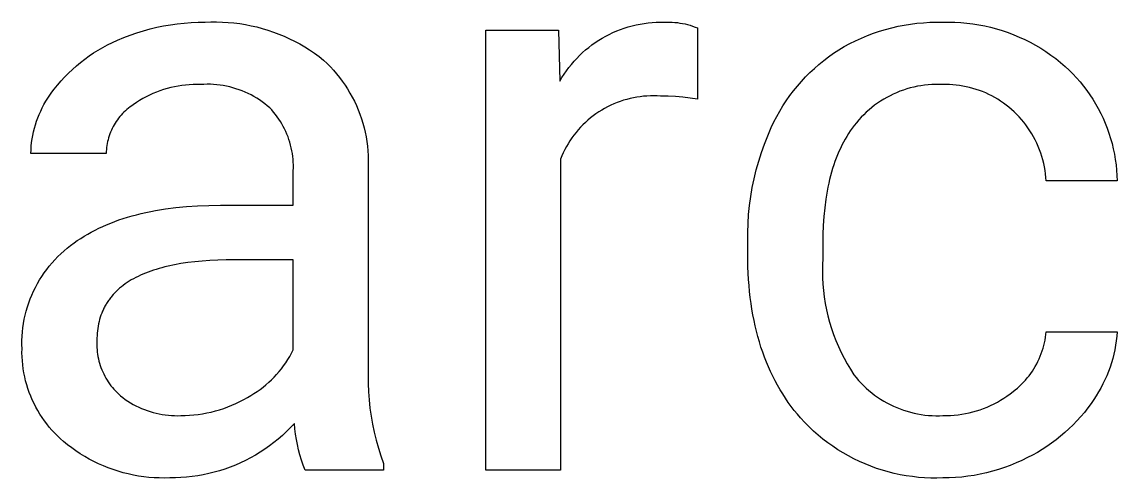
# Model space of a CAD drawing. Header units: millimetres. Extents: x 4001 to 9794, y -321 to 3726.
# Drawn here: x 8108.2 to 8171.2, y -61.9 to -35.7 of the extents above; entities that cross this region are included whole.
import ezdxf

# ---------------------------------------------------------------- set-up
doc = ezdxf.new("R2010")
doc.units = ezdxf.units.MM
doc.header["$MEASUREMENT"] = 0
doc.layers.add('Domyślny', color=7, linetype='Continuous', true_color=0x000000)

msp = doc.modelspace()

# ---------------------------------------------------------------- linework, layer by layer
at = {"layer": 'Domyślny'}
for p, q in [((8116.371, -35.898), (8116.764, -35.831)), ((8116.764, -35.831), (8117.159, -35.776)), ((8117.159, -35.776), (8117.555, -35.735)), ((8117.555, -35.735), (8117.953, -35.706)), ((8117.953, -35.706), (8118.351, -35.691)), ((8118.351, -35.691), (8118.75, -35.689)), ((8118.75, -35.689), (8119.082, -35.675)), ((8119.082, -35.675), (8119.415, -35.672)), ((8119.415, -35.672), (8119.748, -35.681)), ((8119.748, -35.681), (8120.08, -35.7)), ((8120.08, -35.7), (8120.411, -35.731)), ((8120.411, -35.731), (8120.742, -35.772)), ((8120.742, -35.772), (8121.07, -35.825)), ((8121.07, -35.825), (8121.397, -35.889)), ((8143.288, -35.898), (8143.515, -35.844)), ((8143.515, -35.844), (8143.744, -35.798)), ((8143.744, -35.798), (8143.974, -35.76)), ((8143.974, -35.76), (8144.205, -35.729)), ((8144.205, -35.729), (8144.438, -35.707)), ((8144.438, -35.707), (8144.671, -35.693)), ((8144.671, -35.693), (8144.904, -35.687)), ((8144.904, -35.687), (8145.137, -35.689)), ((8145.137, -35.689), (8145.287, -35.684)), ((8145.287, -35.684), (8145.438, -35.684)), ((8145.438, -35.684), (8145.588, -35.689)), ((8145.588, -35.689), (8145.738, -35.699)), ((8145.738, -35.699), (8145.887, -35.714)), ((8145.887, -35.714), (8146.036, -35.735)), ((8146.036, -35.735), (8146.184, -35.76)), ((8146.184, -35.76), (8146.331, -35.791)), ((8146.331, -35.791), (8146.477, -35.827)), ((8146.477, -35.827), (8146.622, -35.868)), ((8158.564, -35.926), (8158.925, -35.855)), ((8158.925, -35.855), (8159.289, -35.797)), ((8159.289, -35.797), (8159.654, -35.751)), ((8159.654, -35.751), (8160.02, -35.717)), ((8160.02, -35.717), (8160.388, -35.695)), ((8160.388, -35.695), (8160.756, -35.686)), ((8160.756, -35.686), (8161.124, -35.689)), ((8161.124, -35.689), (8161.472, -35.684)), ((8161.472, -35.684), (8161.82, -35.69)), ((8161.82, -35.69), (8162.168, -35.708)), ((8162.168, -35.708), (8162.515, -35.739)), ((8162.515, -35.739), (8162.861, -35.781)), ((8162.861, -35.781), (8163.205, -35.835)), ((8163.205, -35.835), (8163.547, -35.901)), ((8114.08, -36.57), (8114.452, -36.427)), ((8114.452, -36.427), (8114.828, -36.296)), ((8114.828, -36.296), (8115.209, -36.177)), ((8115.209, -36.177), (8115.593, -36.071)), ((8115.593, -36.071), (8115.981, -35.978)), ((8115.981, -35.978), (8116.371, -35.898)), ((8121.397, -35.889), (8121.721, -35.963)), ((8121.721, -35.963), (8122.043, -36.049)), ((8122.043, -36.049), (8122.362, -36.145)), ((8122.362, -36.145), (8122.677, -36.252)), ((8122.677, -36.252), (8122.988, -36.369)), ((8122.988, -36.369), (8123.296, -36.497)), ((8134.879, -61.413), (8134.879, -36.137)), ((8134.879, -36.137), (8139.066, -36.137)), ((8139.066, -36.137), (8139.136, -39.072)), ((8141.567, -36.608), (8141.771, -36.494)), ((8141.771, -36.494), (8141.978, -36.386)), ((8141.978, -36.386), (8142.189, -36.286)), ((8142.189, -36.286), (8142.403, -36.193)), ((8142.403, -36.193), (8142.62, -36.108)), ((8142.62, -36.108), (8142.84, -36.03)), ((8142.84, -36.03), (8143.063, -35.961)), ((8143.063, -35.961), (8143.288, -35.898)), ((8146.622, -35.868), (8146.765, -35.914)), ((8146.765, -35.914), (8146.906, -35.965)), ((8146.906, -35.965), (8147.046, -36.021)), ((8147.046, -36.021), (8147.046, -40.104)), ((8156.464, -36.599), (8156.804, -36.458)), ((8156.804, -36.458), (8157.148, -36.328)), ((8157.148, -36.328), (8157.497, -36.21)), ((8157.497, -36.21), (8157.849, -36.103)), ((8157.849, -36.103), (8158.205, -36.009)), ((8158.205, -36.009), (8158.564, -35.926)), ((8163.547, -35.901), (8163.886, -35.979)), ((8163.886, -35.979), (8164.223, -36.068)), ((8164.223, -36.068), (8164.556, -36.169)), ((8164.556, -36.169), (8164.886, -36.282)), ((8164.886, -36.282), (8165.211, -36.405)), ((8165.211, -36.405), (8165.533, -36.54)), ((8112.88, -37.135), (8113.153, -36.989)), ((8113.153, -36.989), (8113.431, -36.853)), ((8113.431, -36.853), (8113.713, -36.726)), ((8113.713, -36.726), (8114.08, -36.57)), ((8123.296, -36.497), (8123.599, -36.635)), ((8123.599, -36.635), (8123.897, -36.783)), ((8123.897, -36.783), (8124.19, -36.94)), ((8124.19, -36.94), (8124.477, -37.108)), ((8124.477, -37.108), (8124.759, -37.285)), ((8140.798, -37.136), (8140.983, -36.994)), ((8140.983, -36.994), (8141.173, -36.859)), ((8141.173, -36.859), (8141.368, -36.73)), ((8141.368, -36.73), (8141.567, -36.608)), ((8155.158, -37.276), (8155.476, -37.09)), ((8155.476, -37.09), (8155.8, -36.916)), ((8155.8, -36.916), (8156.129, -36.752)), ((8156.129, -36.752), (8156.464, -36.599)), ((8165.533, -36.54), (8165.849, -36.686)), ((8165.849, -36.686), (8166.16, -36.843)), ((8166.16, -36.843), (8166.465, -37.01)), ((8166.465, -37.01), (8166.765, -37.188)), ((8111.841, -37.808), (8112.092, -37.627)), ((8112.092, -37.627), (8112.349, -37.454)), ((8112.349, -37.454), (8112.612, -37.29)), ((8112.612, -37.29), (8112.88, -37.135)), ((8124.759, -37.285), (8125.035, -37.472)), ((8125.035, -37.472), (8125.304, -37.667)), ((8125.304, -37.667), (8125.567, -37.872)), ((8140.109, -37.765), (8140.273, -37.598)), ((8140.273, -37.598), (8140.442, -37.438)), ((8140.442, -37.438), (8140.617, -37.284)), ((8140.617, -37.284), (8140.798, -37.136)), ((8154.296, -37.886), (8154.576, -37.673)), ((8154.576, -37.673), (8154.863, -37.47)), ((8154.863, -37.47), (8155.158, -37.276)), ((8166.765, -37.188), (8167.058, -37.376)), ((8167.058, -37.376), (8167.345, -37.574)), ((8167.345, -37.574), (8167.624, -37.781)), ((8111.128, -38.402), (8111.359, -38.196)), ((8111.359, -38.196), (8111.597, -37.998)), ((8111.597, -37.998), (8111.841, -37.808)), ((8125.567, -37.872), (8125.762, -38.057)), ((8125.762, -38.057), (8125.951, -38.249)), ((8125.951, -38.249), (8126.134, -38.447)), ((8139.514, -38.483), (8139.653, -38.296)), ((8139.653, -38.296), (8139.799, -38.113)), ((8139.799, -38.113), (8139.951, -37.936)), ((8139.951, -37.936), (8140.109, -37.765)), ((8153.5, -38.581), (8153.758, -38.341)), ((8153.758, -38.341), (8154.023, -38.109)), ((8154.023, -38.109), (8154.296, -37.886)), ((8167.624, -37.781), (8167.896, -37.998)), ((8167.896, -37.998), (8168.161, -38.225)), ((8168.161, -38.225), (8168.388, -38.436)), ((8110.478, -39.065), (8110.687, -38.837)), ((8110.687, -38.837), (8110.903, -38.616)), ((8110.903, -38.616), (8111.128, -38.402)), ((8126.134, -38.447), (8126.31, -38.651)), ((8126.31, -38.651), (8126.478, -38.862)), ((8126.478, -38.862), (8126.639, -39.077)), ((8139.136, -39.072), (8139.255, -38.872)), ((8139.255, -38.872), (8139.381, -38.675)), ((8139.381, -38.675), (8139.514, -38.483)), ((8153.012, -39.088), (8153.252, -38.831)), ((8153.252, -38.831), (8153.5, -38.581)), ((8168.388, -38.436), (8168.607, -38.655)), ((8168.607, -38.655), (8168.818, -38.882)), ((8168.818, -38.882), (8169.022, -39.115)), ((8109.955, -39.709), (8110.084, -39.543)), ((8110.084, -39.543), (8110.277, -39.301)), ((8110.277, -39.301), (8110.478, -39.065)), ((8116.16, -39.631), (8115.958, -39.707)), ((8116.365, -39.562), (8116.16, -39.631)), ((8116.572, -39.5), (8116.365, -39.562)), ((8116.781, -39.445), (8116.572, -39.5)), ((8116.991, -39.397), (8116.781, -39.445)), ((8117.204, -39.357), (8116.991, -39.397)), ((8117.417, -39.323), (8117.204, -39.357)), ((8117.632, -39.298), (8117.417, -39.323)), ((8117.847, -39.279), (8117.632, -39.298)), ((8118.062, -39.268), (8117.847, -39.279)), ((8118.278, -39.264), (8118.062, -39.268)), ((8118.494, -39.268), (8118.278, -39.264)), ((8118.682, -39.258), (8118.494, -39.268)), ((8118.869, -39.254), (8118.682, -39.258)), ((8119.056, -39.256), (8118.869, -39.254)), ((8119.244, -39.265), (8119.056, -39.256)), ((8119.43, -39.281), (8119.244, -39.265)), ((8119.616, -39.303), (8119.43, -39.281)), ((8119.802, -39.331), (8119.616, -39.303)), ((8119.986, -39.366), (8119.802, -39.331)), ((8120.169, -39.407), (8119.986, -39.366)), ((8120.35, -39.455), (8120.169, -39.407)), ((8120.53, -39.509), (8120.35, -39.455)), ((8120.707, -39.569), (8120.53, -39.509)), ((8120.883, -39.635), (8120.707, -39.569)), ((8121.056, -39.707), (8120.883, -39.635)), ((8126.639, -39.077), (8126.793, -39.299)), ((8126.793, -39.299), (8126.939, -39.525)), ((8126.939, -39.525), (8127.078, -39.756)), ((8152.346, -39.908), (8152.559, -39.627)), ((8152.559, -39.627), (8152.781, -39.354)), ((8152.781, -39.354), (8153.012, -39.088)), ((8158.871, -39.587), (8158.676, -39.658)), ((8159.069, -39.523), (8158.871, -39.587)), ((8159.269, -39.466), (8159.069, -39.523)), ((8159.471, -39.416), (8159.269, -39.466)), ((8159.675, -39.372), (8159.471, -39.416)), ((8159.88, -39.336), (8159.675, -39.372)), ((8160.086, -39.307), (8159.88, -39.336)), ((8160.292, -39.285), (8160.086, -39.307)), ((8160.5, -39.27), (8160.292, -39.285)), ((8160.708, -39.262), (8160.5, -39.27)), ((8160.916, -39.262), (8160.708, -39.262)), ((8161.124, -39.268), (8160.916, -39.262)), ((8161.32, -39.266), (8161.124, -39.268)), ((8161.515, -39.271), (8161.32, -39.266)), ((8161.711, -39.282), (8161.515, -39.271)), ((8161.906, -39.3), (8161.711, -39.282)), ((8162.1, -39.325), (8161.906, -39.3)), ((8162.294, -39.356), (8162.1, -39.325)), ((8162.486, -39.393), (8162.294, -39.356)), ((8162.677, -39.437), (8162.486, -39.393)), ((8162.866, -39.488), (8162.677, -39.437)), ((8163.054, -39.545), (8162.866, -39.488)), ((8163.239, -39.608), (8163.054, -39.545)), ((8163.422, -39.678), (8163.239, -39.608)), ((8169.022, -39.115), (8169.218, -39.356)), ((8169.218, -39.356), (8169.405, -39.603)), ((8169.405, -39.603), (8169.583, -39.856)), ((8109.499, -40.415), (8109.604, -40.233)), ((8109.604, -40.233), (8109.715, -40.054)), ((8109.715, -40.054), (8109.832, -39.879)), ((8109.832, -39.879), (8109.955, -39.709)), ((8114.993, -40.189), (8114.811, -40.305)), ((8115.179, -40.079), (8114.993, -40.189)), ((8115.369, -39.976), (8115.179, -40.079)), ((8115.562, -39.88), (8115.369, -39.976)), ((8115.759, -39.79), (8115.562, -39.88)), ((8115.958, -39.707), (8115.759, -39.79)), ((8121.226, -39.785), (8121.056, -39.707)), ((8121.394, -39.869), (8121.226, -39.785)), ((8121.558, -39.958), (8121.394, -39.869)), ((8121.72, -40.053), (8121.558, -39.958)), ((8121.878, -40.154), (8121.72, -40.053)), ((8122.032, -40.26), (8121.878, -40.154)), ((8122.183, -40.372), (8122.032, -40.26)), ((8127.078, -39.756), (8127.208, -39.992)), ((8127.208, -39.992), (8127.33, -40.232)), ((8127.33, -40.232), (8127.444, -40.476)), ((8142.605, -40.237), (8142.421, -40.305)), ((8142.792, -40.175), (8142.605, -40.237)), ((8142.98, -40.121), (8142.792, -40.175)), ((8143.171, -40.072), (8142.98, -40.121)), ((8143.363, -40.03), (8143.171, -40.072)), ((8143.556, -39.995), (8143.363, -40.03)), ((8143.751, -39.967), (8143.556, -39.995)), ((8143.946, -39.945), (8143.751, -39.967)), ((8144.142, -39.931), (8143.946, -39.945)), ((8144.338, -39.923), (8144.142, -39.931)), ((8144.535, -39.921), (8144.338, -39.923)), ((8144.731, -39.927), (8144.535, -39.921)), ((8144.928, -39.939), (8144.731, -39.927)), ((8145.353, -39.944), (8144.928, -39.939)), ((8145.778, -39.963), (8145.353, -39.944)), ((8146.202, -39.996), (8145.778, -39.963)), ((8146.625, -40.043), (8146.202, -39.996)), ((8147.046, -40.104), (8146.625, -40.043)), ((8151.951, -40.491), (8152.143, -40.196)), ((8152.143, -40.196), (8152.346, -39.908)), ((8157.564, -40.221), (8157.391, -40.337)), ((8157.741, -40.111), (8157.564, -40.221)), ((8157.921, -40.008), (8157.741, -40.111)), ((8158.105, -39.911), (8157.921, -40.008)), ((8158.293, -39.82), (8158.105, -39.911)), ((8158.483, -39.736), (8158.293, -39.82)), ((8158.676, -39.658), (8158.483, -39.736)), ((8163.603, -39.753), (8163.422, -39.678)), ((8163.781, -39.835), (8163.603, -39.753)), ((8163.956, -39.923), (8163.781, -39.835)), ((8164.128, -40.017), (8163.956, -39.923)), ((8164.297, -40.116), (8164.128, -40.017)), ((8164.462, -40.221), (8164.297, -40.116)), ((8164.624, -40.332), (8164.462, -40.221)), ((8169.583, -39.856), (8169.753, -40.115)), ((8169.753, -40.115), (8169.914, -40.38)), ((8109.224, -40.983), (8109.309, -40.79)), ((8109.309, -40.79), (8109.401, -40.601)), ((8109.401, -40.601), (8109.499, -40.415)), ((8114.094, -40.858), (8114.013, -40.94)), ((8114.177, -40.779), (8114.094, -40.858)), ((8114.263, -40.702), (8114.177, -40.779)), ((8114.352, -40.629), (8114.263, -40.702)), ((8114.443, -40.558), (8114.352, -40.629)), ((8114.537, -40.491), (8114.443, -40.558)), ((8114.632, -40.427), (8114.537, -40.491)), ((8114.811, -40.305), (8114.632, -40.427)), ((8122.329, -40.489), (8122.183, -40.372)), ((8122.472, -40.61), (8122.329, -40.489)), ((8122.584, -40.731), (8122.472, -40.61)), ((8122.692, -40.856), (8122.584, -40.731)), ((8122.796, -40.984), (8122.692, -40.856)), ((8127.444, -40.476), (8127.55, -40.724)), ((8127.55, -40.724), (8127.647, -40.975)), ((8141.373, -40.842), (8141.211, -40.952)), ((8141.54, -40.738), (8141.373, -40.842)), ((8141.71, -40.639), (8141.54, -40.738)), ((8141.883, -40.546), (8141.71, -40.639)), ((8142.059, -40.46), (8141.883, -40.546)), ((8142.239, -40.379), (8142.059, -40.46)), ((8142.421, -40.305), (8142.239, -40.379)), ((8151.596, -41.099), (8151.768, -40.792)), ((8151.768, -40.792), (8151.951, -40.491)), ((8156.742, -40.857), (8156.592, -41)), ((8156.898, -40.718), (8156.742, -40.857)), ((8157.058, -40.585), (8156.898, -40.718)), ((8157.222, -40.458), (8157.058, -40.585)), ((8157.391, -40.337), (8157.222, -40.458)), ((8164.782, -40.448), (8164.624, -40.332)), ((8164.936, -40.569), (8164.782, -40.448)), ((8165.085, -40.696), (8164.936, -40.569)), ((8165.23, -40.827), (8165.085, -40.696)), ((8165.377, -40.969), (8165.23, -40.827)), ((8169.914, -40.38), (8170.066, -40.65)), ((8170.066, -40.65), (8170.209, -40.925)), ((8109.009, -41.575), (8109.074, -41.375)), ((8109.074, -41.375), (8109.146, -41.178)), ((8109.146, -41.178), (8109.224, -40.983)), ((8113.59, -41.486), (8113.531, -41.584)), ((8113.653, -41.389), (8113.59, -41.486)), ((8113.719, -41.294), (8113.653, -41.389)), ((8113.788, -41.202), (8113.719, -41.294)), ((8113.86, -41.112), (8113.788, -41.202)), ((8113.935, -41.025), (8113.86, -41.112)), ((8114.013, -40.94), (8113.935, -41.025)), ((8122.895, -41.116), (8122.796, -40.984)), ((8122.99, -41.251), (8122.895, -41.116)), ((8123.08, -41.389), (8122.99, -41.251)), ((8123.166, -41.53), (8123.08, -41.389)), ((8127.647, -40.975), (8127.735, -41.23)), ((8127.735, -41.23), (8127.815, -41.487)), ((8127.815, -41.487), (8127.886, -41.747)), ((8140.601, -41.447), (8140.459, -41.584)), ((8140.747, -41.316), (8140.601, -41.447)), ((8140.897, -41.189), (8140.747, -41.316)), ((8141.052, -41.068), (8140.897, -41.189)), ((8141.211, -40.952), (8141.052, -41.068)), ((8151.283, -41.73), (8151.434, -41.412)), ((8151.434, -41.412), (8151.596, -41.099)), ((8156.171, -41.461), (8156.042, -41.624)), ((8156.306, -41.303), (8156.171, -41.461)), ((8156.446, -41.149), (8156.306, -41.303)), ((8156.592, -41), (8156.446, -41.149)), ((8165.519, -41.117), (8165.377, -40.969)), ((8165.656, -41.269), (8165.519, -41.117)), ((8165.787, -41.426), (8165.656, -41.269)), ((8165.912, -41.587), (8165.787, -41.426)), ((8170.209, -40.925), (8170.342, -41.205)), ((8170.342, -41.205), (8170.465, -41.489)), ((8170.465, -41.489), (8170.578, -41.778)), ((8108.857, -42.187), (8108.901, -41.982)), ((8108.901, -41.982), (8108.951, -41.778)), ((8108.951, -41.778), (8109.009, -41.575)), ((8113.286, -42.105), (8113.248, -42.214)), ((8113.328, -41.998), (8113.286, -42.105)), ((8113.373, -41.892), (8113.328, -41.998)), ((8113.423, -41.788), (8113.373, -41.892)), ((8113.475, -41.685), (8113.423, -41.788)), ((8113.531, -41.584), (8113.475, -41.685)), ((8123.246, -41.674), (8123.166, -41.53)), ((8123.322, -41.821), (8123.246, -41.674)), ((8123.393, -41.97), (8123.322, -41.821)), ((8123.458, -42.121), (8123.393, -41.97)), ((8123.519, -42.274), (8123.458, -42.121)), ((8127.886, -41.747), (8127.948, -42.009)), ((8127.948, -42.009), (8128.001, -42.273)), ((8140.065, -42.022), (8139.944, -42.177)), ((8140.191, -41.871), (8140.065, -42.022)), ((8140.323, -41.725), (8140.191, -41.871)), ((8140.459, -41.584), (8140.323, -41.725)), ((8151.077, -42.207), (8151.283, -41.73)), ((8155.72, -42.084), (8155.619, -42.246)), ((8155.824, -41.927), (8155.72, -42.084)), ((8155.931, -41.773), (8155.824, -41.927)), ((8156.042, -41.624), (8155.931, -41.773)), ((8166.032, -41.753), (8165.912, -41.587)), ((8166.146, -41.922), (8166.032, -41.753)), ((8166.254, -42.096), (8166.146, -41.922)), ((8166.356, -42.273), (8166.254, -42.096)), ((8170.578, -41.778), (8170.682, -42.07)), ((8170.682, -42.07), (8170.775, -42.365)), ((8108.769, -42.812), (8108.791, -42.603)), ((8108.791, -42.603), (8108.821, -42.394)), ((8108.821, -42.394), (8108.857, -42.187)), ((8113.113, -42.773), (8113.097, -42.887)), ((8113.132, -42.659), (8113.113, -42.773)), ((8113.155, -42.546), (8113.132, -42.659)), ((8113.182, -42.435), (8113.155, -42.546)), ((8113.213, -42.324), (8113.182, -42.435)), ((8113.248, -42.214), (8113.213, -42.324)), ((8123.574, -42.43), (8123.519, -42.274)), ((8123.624, -42.587), (8123.574, -42.43)), ((8123.668, -42.746), (8123.624, -42.587)), ((8123.707, -42.906), (8123.668, -42.746)), ((8128.001, -42.273), (8128.045, -42.539)), ((8128.045, -42.539), (8128.079, -42.806)), ((8139.614, -42.665), (8139.515, -42.835)), ((8139.718, -42.498), (8139.614, -42.665)), ((8139.828, -42.336), (8139.718, -42.498)), ((8139.944, -42.177), (8139.828, -42.336)), ((8150.715, -43.18), (8150.888, -42.69)), ((8150.888, -42.69), (8151.077, -42.207)), ((8155.339, -42.755), (8155.253, -42.933)), ((8155.429, -42.581), (8155.339, -42.755)), ((8155.522, -42.411), (8155.429, -42.581)), ((8155.619, -42.246), (8155.522, -42.411)), ((8166.452, -42.454), (8166.356, -42.273)), ((8166.541, -42.638), (8166.452, -42.454)), ((8166.624, -42.825), (8166.541, -42.638)), ((8170.775, -42.365), (8170.859, -42.664)), ((8170.859, -42.664), (8170.932, -42.965)), ((8108.747, -43.232), (8108.754, -43.021)), ((8113.074, -43.232), (8108.747, -43.232)), ((8108.754, -43.021), (8108.769, -42.812)), ((8113.078, -43.117), (8113.074, -43.232)), ((8113.085, -43.002), (8113.078, -43.117)), ((8113.097, -42.887), (8113.085, -43.002)), ((8123.741, -43.068), (8123.707, -42.906)), ((8123.769, -43.23), (8123.741, -43.068)), ((8123.792, -43.394), (8123.769, -43.23)), ((8123.809, -43.558), (8123.792, -43.394)), ((8128.079, -42.806), (8128.105, -43.074)), ((8128.105, -43.074), (8128.121, -43.343)), ((8128.121, -43.343), (8128.129, -43.612)), ((8139.256, -43.364), (8139.182, -43.546)), ((8139.336, -43.185), (8139.256, -43.364)), ((8139.423, -43.008), (8139.336, -43.185)), ((8139.515, -42.835), (8139.423, -43.008)), ((8150.559, -43.675), (8150.715, -43.18)), ((8155.091, -43.302), (8155.015, -43.492)), ((8155.17, -43.115), (8155.091, -43.302)), ((8155.253, -42.933), (8155.17, -43.115)), ((8166.701, -43.015), (8166.624, -42.825)), ((8166.77, -43.207), (8166.701, -43.015)), ((8166.833, -43.401), (8166.77, -43.207)), ((8166.889, -43.598), (8166.833, -43.401)), ((8170.932, -42.965), (8170.995, -43.268)), ((8170.995, -43.268), (8171.047, -43.574)), ((8123.82, -43.723), (8123.809, -43.558)), ((8123.826, -43.887), (8123.82, -43.723)), ((8123.826, -44.052), (8123.826, -43.887)), ((8128.129, -43.612), (8128.127, -43.882)), ((8128.127, -43.882), (8128.127, -55.506)), ((8139.182, -43.546), (8139.182, -61.413)), ((8150.42, -44.175), (8150.559, -43.675)), ((8154.874, -43.885), (8154.809, -44.088)), ((8154.943, -43.687), (8154.874, -43.885)), ((8155.015, -43.492), (8154.943, -43.687)), ((8166.939, -43.796), (8166.889, -43.598)), ((8166.981, -43.997), (8166.939, -43.796)), ((8167.016, -44.198), (8166.981, -43.997)), ((8171.047, -43.574), (8171.089, -43.881)), ((8171.089, -43.881), (8171.12, -44.189)), ((8123.821, -44.217), (8123.826, -44.052)), ((8123.821, -46.202), (8123.821, -44.217)), ((8150.297, -44.679), (8150.42, -44.175)), ((8154.689, -44.506), (8154.635, -44.721)), ((8154.747, -44.295), (8154.689, -44.506)), ((8154.809, -44.088), (8154.747, -44.295)), ((8167.044, -44.401), (8167.016, -44.198)), ((8167.065, -44.604), (8167.044, -44.401)), ((8167.079, -44.808), (8167.065, -44.604)), ((8171.12, -44.189), (8171.141, -44.498)), ((8171.141, -44.498), (8171.151, -44.808)), ((8150.105, -45.699), (8150.193, -45.187)), ((8150.193, -45.187), (8150.297, -44.679)), ((8154.536, -45.163), (8154.492, -45.39)), ((8154.584, -44.94), (8154.536, -45.163)), ((8154.635, -44.721), (8154.584, -44.94)), ((8171.151, -44.808), (8167.079, -44.808)), ((8150.036, -46.213), (8150.105, -45.699)), ((8154.415, -45.857), (8154.351, -46.341)), ((8154.452, -45.622), (8154.415, -45.857)), ((8154.492, -45.39), (8154.452, -45.622)), ((8115.356, -46.617), (8115.631, -46.56)), ((8115.631, -46.56), (8115.91, -46.507)), ((8115.91, -46.507), (8116.483, -46.414)), ((8116.483, -46.414), (8117.075, -46.338)), ((8117.075, -46.338), (8117.687, -46.279)), ((8117.687, -46.279), (8118.317, -46.236)), ((8118.317, -46.236), (8118.966, -46.211)), ((8118.966, -46.211), (8119.634, -46.202)), ((8119.634, -46.202), (8123.821, -46.202)), ((8149.983, -46.73), (8150.036, -46.213)), ((8154.351, -46.341), (8154.302, -46.841)), ((8113.33, -47.226), (8113.567, -47.135)), ((8113.567, -47.135), (8113.808, -47.048)), ((8113.808, -47.048), (8114.054, -46.966)), ((8114.054, -46.966), (8114.305, -46.888)), ((8114.305, -46.888), (8114.561, -46.814)), ((8114.561, -46.814), (8114.821, -46.744)), ((8114.821, -46.744), (8115.086, -46.678)), ((8115.086, -46.678), (8115.356, -46.617)), ((8149.949, -47.248), (8149.983, -46.73)), ((8154.302, -46.841), (8154.267, -47.357)), ((8112.01, -47.86), (8112.218, -47.744)), ((8112.218, -47.744), (8112.431, -47.632)), ((8112.431, -47.632), (8112.648, -47.524)), ((8112.648, -47.524), (8112.871, -47.42)), ((8112.871, -47.42), (8113.098, -47.321)), ((8113.098, -47.321), (8113.33, -47.226)), ((8149.932, -47.766), (8149.949, -47.248)), ((8149.933, -48.285), (8149.932, -47.766)), ((8154.267, -47.357), (8154.246, -47.89)), ((8111.028, -48.512), (8111.225, -48.368)), ((8111.225, -48.368), (8111.414, -48.234)), ((8111.414, -48.234), (8111.608, -48.105)), ((8111.608, -48.105), (8111.806, -47.981)), ((8111.806, -47.981), (8112.01, -47.86)), ((8149.933, -49.009), (8149.933, -48.285)), ((8154.246, -47.89), (8154.238, -48.439)), ((8154.238, -48.439), (8154.238, -49.25)), ((8110.295, -49.152), (8110.47, -48.982)), ((8110.47, -48.982), (8110.65, -48.819)), ((8110.65, -48.819), (8110.837, -48.662)), ((8110.837, -48.662), (8111.028, -48.512)), ((8149.944, -49.745), (8149.933, -49.009)), ((8109.656, -49.887), (8109.806, -49.695)), ((8109.806, -49.695), (8109.963, -49.509)), ((8109.963, -49.509), (8110.126, -49.327)), ((8110.126, -49.327), (8110.295, -49.152)), ((8116.625, -49.701), (8116.449, -49.743)), ((8116.988, -49.624), (8116.625, -49.701)), ((8117.366, -49.556), (8116.988, -49.624)), ((8117.76, -49.497), (8117.366, -49.556)), ((8118.17, -49.447), (8117.76, -49.497)), ((8118.594, -49.406), (8118.17, -49.447)), ((8119.035, -49.375), (8118.594, -49.406)), ((8119.49, -49.352), (8119.035, -49.375)), ((8119.962, -49.339), (8119.49, -49.352)), ((8120.448, -49.334), (8119.962, -49.339)), ((8123.821, -49.334), (8120.448, -49.334)), ((8123.821, -54.507), (8123.821, -49.334)), ((8154.221, -49.621), (8154.217, -49.991)), ((8154.238, -49.25), (8154.221, -49.621)), ((8109.247, -50.492), (8109.377, -50.286)), ((8109.377, -50.286), (8109.513, -50.084)), ((8109.513, -50.084), (8109.656, -49.887)), ((8114.904, -50.286), (8114.771, -50.353)), ((8115.041, -50.222), (8114.904, -50.286)), ((8115.182, -50.159), (8115.041, -50.222)), ((8115.327, -50.099), (8115.182, -50.159)), ((8115.476, -50.042), (8115.327, -50.099)), ((8115.628, -49.986), (8115.476, -50.042)), ((8115.785, -49.933), (8115.628, -49.986)), ((8115.945, -49.882), (8115.785, -49.933)), ((8116.109, -49.833), (8115.945, -49.882)), ((8116.277, -49.787), (8116.109, -49.833)), ((8116.449, -49.743), (8116.277, -49.787)), ((8149.98, -50.462), (8149.944, -49.745)), ((8154.217, -49.991), (8154.225, -50.362)), ((8108.903, -51.136), (8109.01, -50.918)), ((8109.01, -50.918), (8109.125, -50.703)), ((8109.125, -50.703), (8109.247, -50.492)), ((8113.947, -50.884), (8113.844, -50.969)), ((8114.053, -50.801), (8113.947, -50.884)), ((8114.163, -50.721), (8114.053, -50.801)), ((8114.277, -50.643), (8114.163, -50.721)), ((8114.395, -50.567), (8114.277, -50.643)), ((8114.516, -50.494), (8114.395, -50.567)), ((8114.642, -50.422), (8114.516, -50.494)), ((8114.771, -50.353), (8114.642, -50.422)), ((8150.007, -50.813), (8149.98, -50.462)), ((8150.039, -51.159), (8150.007, -50.813)), ((8154.225, -50.362), (8154.246, -50.732)), ((8154.246, -50.732), (8154.279, -51.101)), ((8108.626, -51.812), (8108.711, -51.584)), ((8108.711, -51.584), (8108.803, -51.358)), ((8108.803, -51.358), (8108.903, -51.136)), ((8113.273, -51.576), (8113.236, -51.627)), ((8113.311, -51.526), (8113.273, -51.576)), ((8113.35, -51.477), (8113.311, -51.526)), ((8113.39, -51.428), (8113.35, -51.477)), ((8113.473, -51.331), (8113.39, -51.428)), ((8113.56, -51.237), (8113.473, -51.331)), ((8113.651, -51.146), (8113.56, -51.237)), ((8113.746, -51.056), (8113.651, -51.146)), ((8113.844, -50.969), (8113.746, -51.056)), ((8150.078, -51.5), (8150.039, -51.159)), ((8150.122, -51.836), (8150.078, -51.5)), ((8154.279, -51.101), (8154.326, -51.469)), ((8154.326, -51.469), (8154.384, -51.835)), ((8108.482, -52.277), (8108.55, -52.044)), ((8108.55, -52.044), (8108.626, -51.812)), ((8112.891, -52.222), (8112.865, -52.279)), ((8112.917, -52.165), (8112.891, -52.222)), ((8112.945, -52.108), (8112.917, -52.165)), ((8112.973, -52.053), (8112.945, -52.108)), ((8113.003, -51.997), (8112.973, -52.053)), ((8113.033, -51.943), (8113.003, -51.997)), ((8113.065, -51.889), (8113.033, -51.943)), ((8113.097, -51.835), (8113.065, -51.889)), ((8113.13, -51.782), (8113.097, -51.835)), ((8113.164, -51.73), (8113.13, -51.782)), ((8113.2, -51.678), (8113.164, -51.73)), ((8113.236, -51.627), (8113.2, -51.678)), ((8150.173, -52.167), (8150.122, -51.836)), ((8150.229, -52.493), (8150.173, -52.167)), ((8154.384, -51.835), (8154.455, -52.199)), ((8154.455, -52.199), (8154.539, -52.561)), ((8108.325, -52.991), (8108.369, -52.751)), ((8108.369, -52.751), (8108.421, -52.513)), ((8108.421, -52.513), (8108.482, -52.277)), ((8112.695, -52.759), (8112.662, -52.885)), ((8112.732, -52.636), (8112.695, -52.759)), ((8112.772, -52.515), (8112.732, -52.636)), ((8112.817, -52.396), (8112.772, -52.515)), ((8112.841, -52.337), (8112.817, -52.396)), ((8112.865, -52.279), (8112.841, -52.337)), ((8150.291, -52.814), (8150.229, -52.493)), ((8150.36, -53.131), (8150.291, -52.814)), ((8154.539, -52.561), (8154.635, -52.919)), ((8108.243, -53.717), (8108.262, -53.474)), ((8108.262, -53.474), (8108.289, -53.232)), ((8108.289, -53.232), (8108.325, -52.991)), ((8112.57, -53.41), (8112.556, -53.547)), ((8112.587, -53.276), (8112.57, -53.41)), ((8112.608, -53.143), (8112.587, -53.276)), ((8112.633, -53.013), (8112.608, -53.143)), ((8112.662, -52.885), (8112.633, -53.013)), ((8150.434, -53.442), (8150.36, -53.131)), ((8150.514, -53.748), (8150.434, -53.442)), ((8154.635, -52.919), (8154.743, -53.273)), ((8154.743, -53.273), (8154.863, -53.624)), ((8167.063, -53.623), (8167.079, -53.462)), ((8167.079, -53.462), (8171.151, -53.462)), ((8171.151, -53.462), (8171.131, -53.722)), ((8108.23, -54.204), (8108.233, -53.96)), ((8108.233, -53.96), (8108.243, -53.717)), ((8112.539, -53.972), (8112.534, -54.104)), ((8112.534, -54.104), (8112.534, -54.236)), ((8112.541, -53.828), (8112.539, -53.972)), ((8112.547, -53.687), (8112.541, -53.828)), ((8112.556, -53.547), (8112.547, -53.687)), ((8150.6, -54.05), (8150.514, -53.748)), ((8150.692, -54.346), (8150.6, -54.05)), ((8154.863, -53.624), (8154.996, -53.971)), ((8154.996, -53.971), (8155.14, -54.312)), ((8166.943, -54.26), (8166.981, -54.102)), ((8166.981, -54.102), (8167.013, -53.943)), ((8167.013, -53.943), (8167.041, -53.784)), ((8167.041, -53.784), (8167.063, -53.623)), ((8171.101, -53.981), (8171.063, -54.24)), ((8171.131, -53.722), (8171.101, -53.981)), ((8108.236, -54.447), (8108.23, -54.204)), ((8108.235, -54.679), (8108.236, -54.447)), ((8108.242, -54.91), (8108.235, -54.679)), ((8112.534, -54.236), (8112.538, -54.368)), ((8112.538, -54.368), (8112.547, -54.5)), ((8112.547, -54.5), (8112.56, -54.631)), ((8112.56, -54.631), (8112.578, -54.762)), ((8123.617, -54.882), (8123.722, -54.696)), ((8123.722, -54.696), (8123.821, -54.507)), ((8150.79, -54.638), (8150.692, -54.346)), ((8150.894, -54.925), (8150.79, -54.638)), ((8155.14, -54.312), (8155.295, -54.649)), ((8155.295, -54.649), (8155.462, -54.98)), ((8166.738, -54.875), (8166.797, -54.724)), ((8166.797, -54.724), (8166.851, -54.571)), ((8166.851, -54.571), (8166.899, -54.416)), ((8166.899, -54.416), (8166.943, -54.26)), ((8171.017, -54.496), (8170.961, -54.752)), ((8171.063, -54.24), (8171.017, -54.496)), ((8108.256, -55.142), (8108.242, -54.91)), ((8108.278, -55.372), (8108.256, -55.142)), ((8112.578, -54.762), (8112.6, -54.892)), ((8112.6, -54.892), (8112.626, -55.021)), ((8112.626, -55.021), (8112.657, -55.15)), ((8112.657, -55.15), (8112.692, -55.277)), ((8112.692, -55.277), (8112.731, -55.403)), ((8123.265, -55.417), (8123.388, -55.243)), ((8123.388, -55.243), (8123.506, -55.064)), ((8123.506, -55.064), (8123.617, -54.882)), ((8151.003, -55.206), (8150.894, -54.925)), ((8151.119, -55.483), (8151.003, -55.206)), ((8155.462, -54.98), (8155.64, -55.305)), ((8155.64, -55.305), (8155.83, -55.624)), ((8166.453, -55.457), (8166.532, -55.315)), ((8166.532, -55.315), (8166.605, -55.171)), ((8166.605, -55.171), (8166.674, -55.024)), ((8166.674, -55.024), (8166.738, -54.875)), ((8170.826, -55.256), (8170.745, -55.504)), ((8170.898, -55.005), (8170.826, -55.256)), ((8170.961, -54.752), (8170.898, -55.005)), ((8108.309, -55.602), (8108.278, -55.372)), ((8108.347, -55.83), (8108.309, -55.602)), ((8108.392, -56.057), (8108.347, -55.83)), ((8112.731, -55.403), (8112.774, -55.528)), ((8112.774, -55.528), (8112.822, -55.651)), ((8112.822, -55.651), (8112.874, -55.772)), ((8112.874, -55.772), (8112.93, -55.892)), ((8112.93, -55.892), (8112.989, -56.01)), ((8122.715, -56.071), (8122.861, -55.914)), ((8122.861, -55.914), (8123.001, -55.753)), ((8123.001, -55.753), (8123.136, -55.588)), ((8123.136, -55.588), (8123.265, -55.417)), ((8128.127, -55.506), (8128.116, -55.976)), ((8128.116, -55.976), (8128.121, -56.446)), ((8151.241, -55.755), (8151.119, -55.483)), ((8151.368, -56.022), (8151.241, -55.755)), ((8155.83, -55.624), (8156.03, -55.936)), ((8156.03, -55.936), (8156.16, -56.099)), ((8165.992, -56.122), (8166.093, -55.995)), ((8166.093, -55.995), (8166.19, -55.865)), ((8166.19, -55.865), (8166.282, -55.732)), ((8166.282, -55.732), (8166.37, -55.596)), ((8166.37, -55.596), (8166.453, -55.457)), ((8170.559, -55.992), (8170.454, -56.231)), ((8170.656, -55.749), (8170.559, -55.992)), ((8170.745, -55.504), (8170.656, -55.749)), ((8108.446, -56.283), (8108.392, -56.057)), ((8108.507, -56.506), (8108.446, -56.283)), ((8108.576, -56.727), (8108.507, -56.506)), ((8112.989, -56.01), (8113.053, -56.125)), ((8113.053, -56.125), (8113.121, -56.239)), ((8113.121, -56.239), (8113.192, -56.35)), ((8113.192, -56.35), (8113.267, -56.459)), ((8113.267, -56.459), (8113.346, -56.565)), ((8113.346, -56.565), (8113.428, -56.668)), ((8122.082, -56.644), (8122.248, -56.509)), ((8122.248, -56.509), (8122.408, -56.368)), ((8122.408, -56.368), (8122.564, -56.222)), ((8122.564, -56.222), (8122.715, -56.071)), ((8128.121, -56.446), (8128.141, -56.916)), ((8151.502, -56.284), (8151.368, -56.022)), ((8151.641, -56.541), (8151.502, -56.284)), ((8151.786, -56.793), (8151.641, -56.541)), ((8156.16, -56.099), (8156.297, -56.258)), ((8156.297, -56.258), (8156.438, -56.412)), ((8156.438, -56.412), (8156.585, -56.561)), ((8156.585, -56.561), (8156.737, -56.704)), ((8165.425, -56.701), (8165.546, -56.593)), ((8165.546, -56.593), (8165.663, -56.481)), ((8165.663, -56.481), (8165.777, -56.365)), ((8165.777, -56.365), (8165.886, -56.245)), ((8165.886, -56.245), (8165.992, -56.122)), ((8170.341, -56.466), (8170.221, -56.697)), ((8170.454, -56.231), (8170.341, -56.466)), ((8108.652, -56.946), (8108.576, -56.727)), ((8108.736, -57.162), (8108.652, -56.946)), ((8108.827, -57.375), (8108.736, -57.162)), ((8113.428, -56.668), (8113.513, -56.769)), ((8113.513, -56.769), (8113.602, -56.866)), ((8113.602, -56.866), (8113.694, -56.961)), ((8113.694, -56.961), (8113.79, -57.052)), ((8113.79, -57.052), (8113.888, -57.14)), ((8113.888, -57.14), (8114.028, -57.249)), ((8114.028, -57.249), (8114.172, -57.353)), ((8120.974, -57.357), (8121.193, -57.233)), ((8121.193, -57.233), (8121.378, -57.127)), ((8121.378, -57.127), (8121.56, -57.015)), ((8121.56, -57.015), (8121.738, -56.898)), ((8121.738, -56.898), (8121.913, -56.774)), ((8121.913, -56.774), (8122.082, -56.644)), ((8128.141, -56.916), (8128.177, -57.384)), ((8151.938, -57.04), (8151.786, -56.793)), ((8152.095, -57.282), (8151.938, -57.04)), ((8156.737, -56.704), (8156.894, -56.843)), ((8156.894, -56.843), (8157.055, -56.976)), ((8157.055, -56.976), (8157.221, -57.103)), ((8157.221, -57.103), (8157.392, -57.224)), ((8157.392, -57.224), (8157.566, -57.34)), ((8164.645, -57.285), (8164.825, -57.164)), ((8164.825, -57.164), (8165.001, -57.037)), ((8165.001, -57.037), (8165.173, -56.904)), ((8165.173, -56.904), (8165.301, -56.805)), ((8165.301, -56.805), (8165.425, -56.701)), ((8169.956, -57.148), (8169.813, -57.366)), ((8170.092, -56.925), (8169.956, -57.148)), ((8170.221, -56.697), (8170.092, -56.925)), ((8108.926, -57.584), (8108.827, -57.375)), ((8109.031, -57.791), (8108.926, -57.584)), ((8109.144, -57.993), (8109.031, -57.791)), ((8114.172, -57.353), (8114.319, -57.452)), ((8114.319, -57.452), (8114.47, -57.546)), ((8114.47, -57.546), (8114.624, -57.635)), ((8114.624, -57.635), (8114.781, -57.719)), ((8114.781, -57.719), (8114.94, -57.797)), ((8114.94, -57.797), (8115.102, -57.869)), ((8115.102, -57.869), (8115.267, -57.936)), ((8119.586, -57.944), (8119.825, -57.866)), ((8119.825, -57.866), (8120.061, -57.779)), ((8120.061, -57.779), (8120.294, -57.685)), ((8120.294, -57.685), (8120.525, -57.583)), ((8120.525, -57.583), (8120.751, -57.474)), ((8120.751, -57.474), (8120.974, -57.357)), ((8128.177, -57.384), (8128.228, -57.851)), ((8128.228, -57.851), (8128.295, -58.317)), ((8152.258, -57.52), (8152.095, -57.282)), ((8152.427, -57.752), (8152.258, -57.52)), ((8152.602, -57.979), (8152.427, -57.752)), ((8157.566, -57.34), (8157.744, -57.449)), ((8157.744, -57.449), (8157.926, -57.552)), ((8157.926, -57.552), (8158.111, -57.649)), ((8158.111, -57.649), (8158.3, -57.74)), ((8158.3, -57.74), (8158.492, -57.823)), ((8158.492, -57.823), (8158.686, -57.901)), ((8163.281, -57.946), (8163.485, -57.872)), ((8163.485, -57.872), (8163.687, -57.791)), ((8163.687, -57.791), (8163.885, -57.703)), ((8163.885, -57.703), (8164.08, -57.609)), ((8164.08, -57.609), (8164.272, -57.507)), ((8164.272, -57.507), (8164.461, -57.399)), ((8164.461, -57.399), (8164.645, -57.285)), ((8169.47, -57.84), (8169.269, -58.094)), ((8169.662, -57.579), (8169.47, -57.84)), ((8169.813, -57.366), (8169.662, -57.579)), ((8109.263, -58.192), (8109.144, -57.993)), ((8109.389, -58.386), (8109.263, -58.192)), ((8109.522, -58.576), (8109.389, -58.386)), ((8115.267, -57.936), (8115.434, -57.998)), ((8115.434, -57.998), (8115.602, -58.053)), ((8115.602, -58.053), (8115.773, -58.103)), ((8115.773, -58.103), (8115.945, -58.147)), ((8115.945, -58.147), (8116.118, -58.185)), ((8116.118, -58.185), (8116.293, -58.217)), ((8116.293, -58.217), (8116.469, -58.243)), ((8116.469, -58.243), (8116.645, -58.262)), ((8116.645, -58.262), (8116.822, -58.276)), ((8116.822, -58.276), (8117, -58.284)), ((8117, -58.284), (8117.177, -58.286)), ((8117.177, -58.286), (8117.355, -58.281)), ((8117.355, -58.281), (8117.607, -58.277)), ((8117.607, -58.277), (8117.858, -58.265)), ((8117.858, -58.265), (8118.109, -58.244)), ((8118.109, -58.244), (8118.358, -58.214)), ((8118.358, -58.214), (8118.607, -58.177)), ((8118.607, -58.177), (8118.855, -58.131)), ((8118.855, -58.131), (8119.1, -58.077)), ((8119.1, -58.077), (8119.344, -58.014)), ((8119.344, -58.014), (8119.586, -57.944)), ((8128.295, -58.317), (8128.376, -58.779)), ((8152.783, -58.202), (8152.602, -57.979)), ((8152.97, -58.419), (8152.783, -58.202)), ((8153.209, -58.678), (8152.97, -58.419)), ((8158.686, -57.901), (8158.883, -57.971)), ((8158.883, -57.971), (8159.082, -58.035)), ((8159.082, -58.035), (8159.283, -58.091)), ((8159.283, -58.091), (8159.486, -58.141)), ((8159.486, -58.141), (8159.691, -58.183)), ((8159.691, -58.183), (8159.897, -58.219)), ((8159.897, -58.219), (8160.104, -58.247)), ((8160.104, -58.247), (8160.312, -58.269)), ((8160.312, -58.269), (8160.521, -58.283)), ((8160.521, -58.283), (8160.73, -58.289)), ((8160.73, -58.289), (8160.939, -58.289)), ((8160.939, -58.289), (8161.148, -58.281)), ((8161.148, -58.281), (8161.365, -58.281)), ((8161.365, -58.281), (8161.582, -58.274)), ((8161.582, -58.274), (8161.799, -58.259)), ((8161.799, -58.259), (8162.014, -58.236)), ((8162.014, -58.236), (8162.229, -58.206)), ((8162.229, -58.206), (8162.443, -58.169)), ((8162.443, -58.169), (8162.655, -58.124)), ((8162.655, -58.124), (8162.866, -58.072)), ((8162.866, -58.072), (8163.075, -58.012)), ((8163.075, -58.012), (8163.281, -57.946)), ((8169.06, -58.342), (8168.843, -58.582)), ((8169.269, -58.094), (8169.06, -58.342)), ((8109.661, -58.761), (8109.522, -58.576)), ((8109.806, -58.941), (8109.661, -58.761)), ((8109.957, -59.117), (8109.806, -58.941)), ((8110.115, -59.287), (8109.957, -59.117)), ((8123.67, -58.97), (8123.441, -59.197)), ((8123.891, -58.736), (8123.67, -58.97)), ((8123.918, -59.041), (8123.891, -58.736)), ((8123.956, -59.344), (8123.918, -59.041)), ((8128.376, -58.779), (8128.473, -59.239)), ((8153.458, -58.929), (8153.209, -58.678)), ((8153.714, -59.17), (8153.458, -58.929)), ((8168.386, -59.042), (8168.146, -59.26)), ((8168.618, -58.816), (8168.386, -59.042)), ((8168.843, -58.582), (8168.618, -58.816)), ((8110.278, -59.451), (8110.115, -59.287)), ((8110.446, -59.61), (8110.278, -59.451)), ((8110.62, -59.763), (8110.446, -59.61)), ((8110.853, -59.953), (8110.62, -59.763)), ((8122.961, -59.626), (8122.711, -59.829)), ((8123.205, -59.415), (8122.961, -59.626)), ((8123.441, -59.197), (8123.205, -59.415)), ((8124.004, -59.647), (8123.956, -59.344)), ((8124.061, -59.947), (8124.004, -59.647)), ((8128.473, -59.239), (8128.585, -59.695)), ((8128.585, -59.695), (8128.713, -60.148)), ((8153.979, -59.403), (8153.714, -59.17)), ((8154.252, -59.627), (8153.979, -59.403)), ((8154.532, -59.842), (8154.252, -59.627)), ((8167.646, -59.671), (8167.386, -59.864)), ((8167.899, -59.469), (8167.646, -59.671)), ((8168.146, -59.26), (8167.899, -59.469)), ((8111.091, -60.135), (8110.853, -59.953)), ((8111.336, -60.309), (8111.091, -60.135)), ((8111.587, -60.475), (8111.336, -60.309)), ((8121.921, -60.384), (8121.646, -60.551)), ((8122.19, -60.208), (8121.921, -60.384)), ((8122.454, -60.023), (8122.19, -60.208)), ((8122.711, -59.829), (8122.454, -60.023)), ((8124.128, -60.246), (8124.061, -59.947)), ((8124.206, -60.542), (8124.128, -60.246)), ((8128.713, -60.148), (8128.854, -60.596)), ((8154.819, -60.046), (8154.532, -59.842)), ((8155.113, -60.241), (8154.819, -60.046)), ((8155.413, -60.426), (8155.113, -60.241)), ((8166.569, -60.391), (8166.286, -60.549)), ((8166.847, -60.225), (8166.569, -60.391)), ((8167.119, -60.049), (8166.847, -60.225)), ((8167.386, -59.864), (8167.119, -60.049)), ((8111.843, -60.632), (8111.587, -60.475)), ((8112.104, -60.78), (8111.843, -60.632)), ((8112.37, -60.919), (8112.104, -60.78)), ((8112.64, -61.05), (8112.37, -60.919)), ((8120.788, -60.996), (8120.493, -61.125)), ((8121.079, -60.857), (8120.788, -60.996)), ((8121.365, -60.709), (8121.079, -60.857)), ((8121.646, -60.551), (8121.365, -60.709)), ((8124.293, -60.835), (8124.206, -60.542)), ((8124.389, -61.126), (8124.293, -60.835)), ((8128.854, -60.596), (8129.011, -61.039)), ((8155.719, -60.6), (8155.413, -60.426)), ((8156.032, -60.764), (8155.719, -60.6)), ((8156.349, -60.918), (8156.032, -60.764)), ((8156.672, -61.06), (8156.349, -60.918)), ((8165.347, -61.003), (8165.014, -61.139)), ((8165.675, -60.855), (8165.347, -61.003)), ((8165.998, -60.696), (8165.675, -60.855)), ((8166.286, -60.549), (8165.998, -60.696)), ((8112.915, -61.171), (8112.64, -61.05)), ((8113.194, -61.282), (8112.915, -61.171)), ((8113.476, -61.385), (8113.194, -61.282)), ((8113.762, -61.477), (8113.476, -61.385)), ((8114.05, -61.56), (8113.762, -61.477)), ((8114.342, -61.634), (8114.05, -61.56)), ((8114.635, -61.697), (8114.342, -61.634)), ((8118.962, -61.616), (8118.647, -61.683)), ((8119.274, -61.538), (8118.962, -61.616)), ((8119.584, -61.45), (8119.274, -61.538)), ((8119.891, -61.352), (8119.584, -61.45)), ((8120.194, -61.243), (8119.891, -61.352)), ((8120.493, -61.125), (8120.194, -61.243)), ((8124.495, -61.413), (8124.389, -61.126)), ((8129.011, -61.413), (8124.495, -61.413)), ((8129.011, -61.039), (8129.011, -61.413)), ((8139.182, -61.413), (8134.879, -61.413)), ((8156.999, -61.191), (8156.672, -61.06)), ((8157.331, -61.311), (8156.999, -61.191)), ((8157.666, -61.42), (8157.331, -61.311)), ((8158.005, -61.517), (8157.666, -61.42)), ((8158.347, -61.602), (8158.005, -61.517)), ((8158.692, -61.676), (8158.347, -61.602)), ((8163.292, -61.647), (8162.938, -61.713)), ((8163.643, -61.569), (8163.292, -61.647)), ((8163.991, -61.479), (8163.643, -61.569)), ((8164.336, -61.377), (8163.991, -61.479)), ((8164.677, -61.264), (8164.336, -61.377)), ((8165.014, -61.139), (8164.677, -61.264)), ((8114.931, -61.751), (8114.635, -61.697)), ((8115.228, -61.794), (8114.931, -61.751)), ((8115.526, -61.828), (8115.228, -61.794)), ((8115.825, -61.851), (8115.526, -61.828)), ((8116.125, -61.864), (8115.825, -61.851)), ((8116.426, -61.867), (8116.125, -61.864)), ((8116.726, -61.86), (8116.426, -61.867)), ((8117.048, -61.858), (8116.726, -61.86)), ((8117.37, -61.844), (8117.048, -61.858)), ((8117.691, -61.82), (8117.37, -61.844)), ((8118.011, -61.785), (8117.691, -61.82)), ((8118.33, -61.739), (8118.011, -61.785)), ((8118.647, -61.683), (8118.33, -61.739)), ((8159.039, -61.738), (8158.692, -61.676)), ((8159.389, -61.788), (8159.039, -61.738)), ((8159.739, -61.827), (8159.389, -61.788)), ((8160.091, -61.853), (8159.739, -61.827)), ((8160.443, -61.868), (8160.091, -61.853)), ((8160.796, -61.87), (8160.443, -61.868)), ((8161.148, -61.86), (8160.796, -61.87)), ((8161.508, -61.855), (8161.148, -61.86)), ((8161.867, -61.838), (8161.508, -61.855)), ((8162.225, -61.808), (8161.867, -61.838)), ((8162.583, -61.767), (8162.225, -61.808)), ((8162.938, -61.713), (8162.583, -61.767))]:
    msp.add_line(p, q, dxfattribs=at)

doc.saveas('drawing.dxf')
